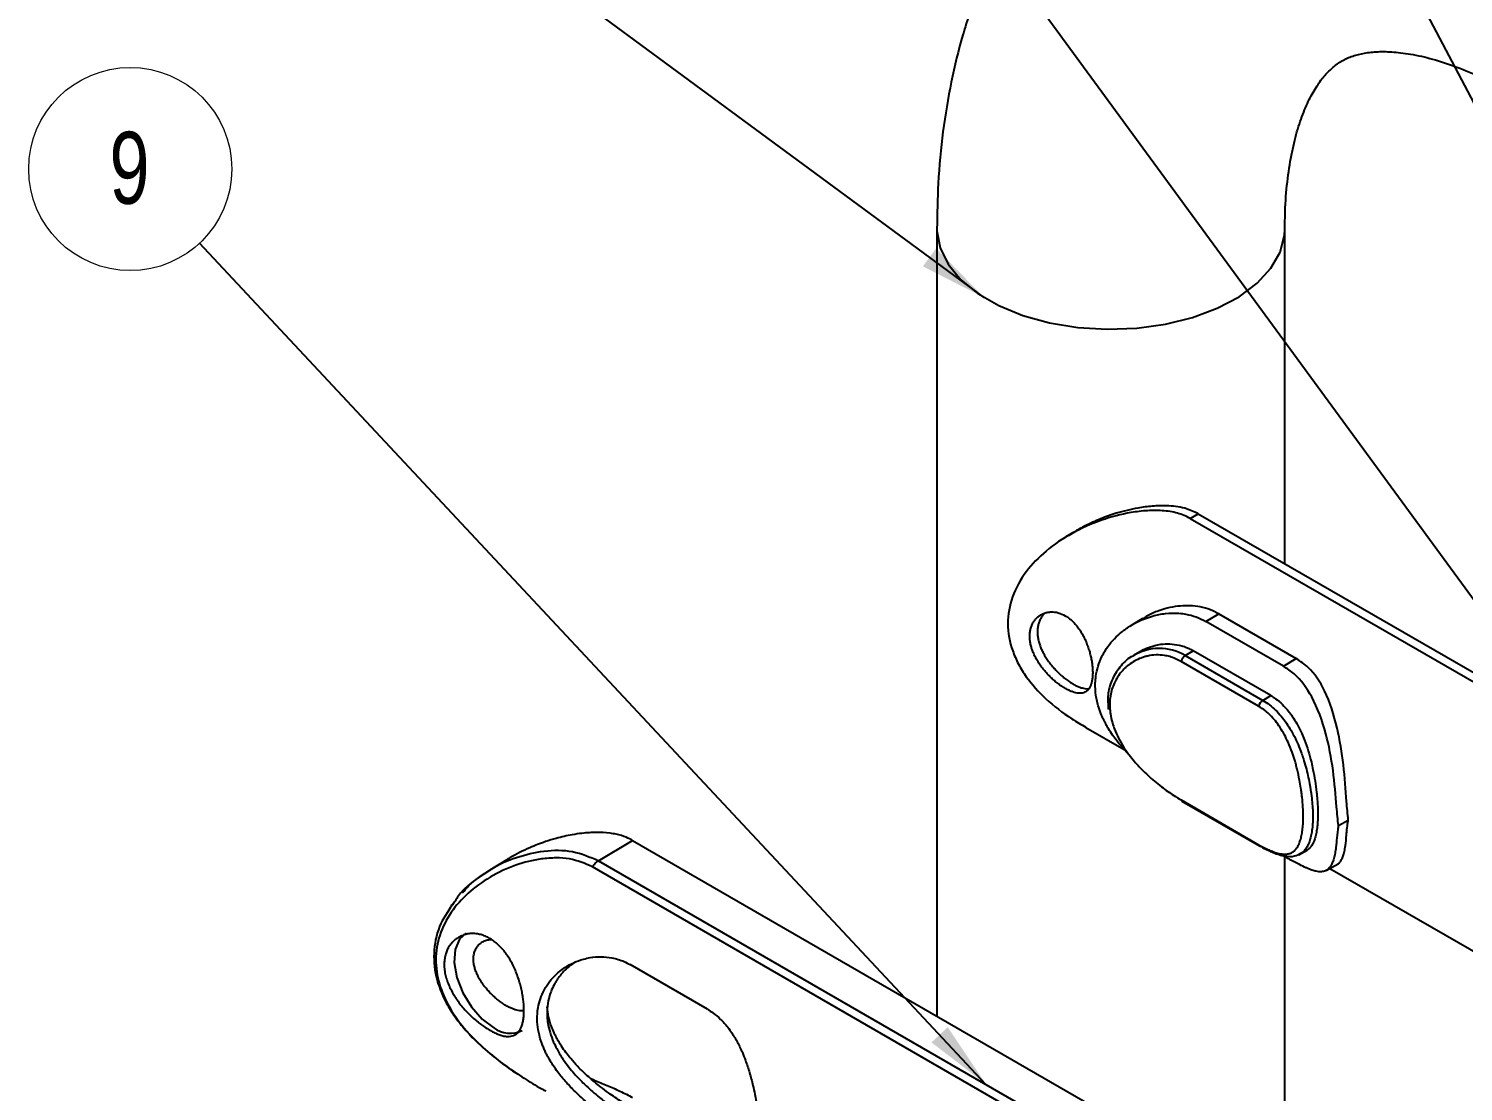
# Model space of a CAD drawing. Header units: millimetres. Extents: x 97 to 346, y 17 to 285.
# Drawn here: x 99.6 to 169.4, y 183.9 to 235.6 of the extents above; entities that cross this region are included whole.
import ezdxf

# ---------------------------------------------------------------- set-up
doc = ezdxf.new("R2010")
doc.units = ezdxf.units.MM
doc.styles.add('SLDTEXTSTYLE0', font='TXT', dxfattribs={"width": 0.75})
doc.dimstyles.new('SLDDIMSTYLE0', dxfattribs={"dimtxt": 0.18, "dimasz": 3.302, "dimexe": 0, "dimexo": 0.0625, "dimgap": 0, "dimtad": 0, "dimtih": 1, "dimtoh": 1, "dimdec": 0, "dimrnd": 1e-09, "dimzin": 0, "dimdsep": 46, "dimtxsty": 'Standard', "dimsah": 1, "dimcen": 0.09, "dimadec": 0, "dimazin": 0, "dimtfac": 3.302, "dimtdec": 0, "dimtofl": 0, "dimtmove": 0, "dimatfit": 3, "dimfxl": 1, "dimfrac": 2, "dimtolj": 1, "dimtzin": 0, "dimarcsym": 0})

# ---------------------------------------------------------------- blocks, each defined once
blk = doc.blocks.new('SW_NOTE_0_2')
at = {"color": 0, "linetype": 'Continuous', "lineweight": 18}
blk.add_circle((-3.376, 3.611), 4.943, dxfattribs=at)
at = {"color": 0, "linetype": 'Continuous', "lineweight": 18, "insert": (-3.411, 5.421), "char_height": 3.5, "attachment_point": 2, "style": 'SLDTEXTSTYLE0'}
blk.add_mtext('9', dxfattribs=at)

msp = doc.modelspace()

# ---------------------------------------------------------------- linework, layer by layer
at = {"color": 7, "linetype": 'Continuous', "lineweight": 25}
for p, q in [((143.83, 225.852), (143.83, 187.537)), ((160.763, 209.552), (160.763, 225.852)), ((156.159, 211.759), (156.543, 211.988)), ((156.159, 211.759), (193.872, 189.988)), ((156.543, 211.988), (194.255, 190.217)), ((150.49, 211.087), (150.108, 210.856)), ((153.81, 206.875), (153.281, 206.554)), ((156.92, 206.742), (157.545, 207.116)), ((160.691, 204.565), (156.92, 206.742)), ((157.545, 207.116), (161.317, 204.939)), ((155.918, 205.08), (156.307, 205.313)), ((160.079, 203.136), (156.307, 205.313)), ((153.698, 205.271), (153.389, 205.084)), ((159.48, 202.625), (155.708, 204.802)), ((155.918, 205.08), (159.689, 202.903)), ((160.691, 204.565), (161.317, 204.939)), ((159.689, 202.903), (160.079, 203.136)), ((151.073, 201.586), (152.942, 200.506)), ((155.708, 198.055), (159.48, 195.878)), ((155.755, 198.005), (159.527, 195.828)), ((163.368, 196.805), (163.848, 197.072)), ((127.36, 195.1), (129.015, 196.089)), ((129.015, 196.089), (166.727, 174.318)), ((161.438, 195.39), (161.84, 195.61)), ((122.974, 195.192), (122.063, 194.64)), ((127.36, 195.1), (165.072, 173.329)), ((160.763, 177.761), (160.763, 195.295)), ((162.775, 194.626), (163.362, 194.949)), ((164.776, 173.029), (127.063, 194.8)), ((162.956, 194.726), (195.539, 175.916)), ((132.665, 187.866), (128.894, 190.043))]:
    msp.add_line(p, q, dxfattribs=at)
at = {"color": 8, "linetype": 'Continuous', "lineweight": 25, "flags": 128}
msp.add_lwpolyline([(143.83, 225.853), (143.831, 225.748), (143.984, 224.923), (144.375, 224.126), (144.994, 223.378), (145.823, 222.701), (146.839, 222.115), (148.011, 221.636), (149.307, 221.279), (150.689, 221.053), (152.116, 220.965), (153.55, 221.018), (154.947, 221.209), (156.268, 221.535), (157.474, 221.984), (158.532, 222.545), (159.41, 223.201), (160.084, 223.933), (160.533, 224.721), (160.746, 225.54), (160.763, 225.842)], dxfattribs=at)
at = {"color": 7, "linetype": 'Continuous', "lineweight": 25, "flags": 128}
msp.add_lwpolyline([(120.911, 191.572), (120.587, 191.278), (120.377, 190.78), (120.334, 190.141), (120.462, 189.419), (120.75, 188.676), (121.172, 187.98), (121.691, 187.391), (122.261, 186.963)], dxfattribs=at)
at = {"color": 8, "linetype": 'Continuous', "lineweight": 25}
msp.add_arc((154.657, 202.98), 2.449, 59.00763, 121.89166, dxfattribs=at)
at = {"color": 7, "linetype": 'Continuous', "lineweight": 25}
for centre, radius, start, end in [((156.205, 204.646), 0.52, 123.46194, 162.57194), ((159.976, 202.469), 0.52, 123.46193, 162.57194), ((155.817, 198.11), 0.122, 206.52805, 239.42993), ((159.589, 195.933), 0.122, 206.52805, 239.42993), ((123.055, 188.034), 1.333, 233.41267, 296.22759)]:
    msp.add_arc(centre, radius, start, end, dxfattribs=at)
for points, knots in [([(180.477, 247.013), (180.056, 247.25), (178.861, 247.923), (176.863, 248.886), (174.486, 249.832), (172.099, 250.567), (169.724, 251.083), (167.381, 251.375), (165.088, 251.443), (162.864, 251.29), (160.724, 250.924), (158.678, 250.352), (156.738, 249.585), (154.91, 248.633), (153.203, 247.504), (151.623, 246.208), (150.176, 244.754), (148.864, 243.148), (147.692, 241.395), (146.664, 239.499), (145.784, 237.464), (145.059, 235.293), (144.493, 232.996), (144.095, 230.581), (143.867, 228.194), (143.842, 226.591), (143.83, 225.852)], [0, 0, 0, 0, 0.025142, 0.071401, 0.11765, 0.163599, 0.209023, 0.253706, 0.297489, 0.340301, 0.382167, 0.423194, 0.463542, 0.50341, 0.54301, 0.582521, 0.622135, 0.662067, 0.702515, 0.743645, 0.78558, 0.828379, 0.872023, 0.916418, 0.961409, 1, 1, 1, 1]), ([(160.763, 225.852), (160.766, 226.129), (160.775, 226.931), (160.869, 228.157), (161.068, 229.464), (161.344, 230.602), (161.676, 231.566), (162.045, 232.357), (162.432, 232.984), (162.826, 233.466), (163.232, 233.835), (163.659, 234.106), (164.155, 234.307), (164.755, 234.438), (165.445, 234.491), (166.27, 234.454), (167.242, 234.303), (168.36, 234.011), (169.577, 233.57), (170.799, 233.02), (171.634, 232.557), (172.011, 232.348)], [0, 0, 0, 0, 0.0266279, 0.0771379, 0.1274077, 0.1776326, 0.2280378, 0.2791187, 0.3316859, 0.3871065, 0.4478896, 0.5193977, 0.5898465, 0.6483011, 0.7016234, 0.7519927, 0.8053292, 0.85691, 0.9077137, 0.9583192, 1, 1, 1, 1]), ([(156.543, 211.988), (156.333, 212.087), (155.993, 212.246), (155.455, 212.343), (154.926, 212.385), (154.307, 212.366), (153.662, 212.278), (153.078, 212.156), (152.468, 211.989), (151.78, 211.747), (151.122, 211.438), (150.687, 211.215), (150.513, 211.098), (150.487, 211.08)], [0, 0, 0, 0, 0.119247, 0.19321, 0.263935, 0.371734, 0.481118, 0.563577, 0.646455, 0.771998, 0.899612, 0.985164, 1, 1, 1, 1]), ([(156.159, 211.759), (155.961, 211.853), (155.656, 211.998), (155.179, 212.096), (154.691, 212.152), (154.049, 212.148), (153.048, 212.025), (151.789, 211.696), (150.38, 211.064), (149.128, 210.224), (148.116, 209.178), (147.446, 207.974), (147.203, 206.636), (147.406, 205.516), (147.783, 204.661), (148.281, 203.86), (149.122, 202.935), (150.144, 202.136), (150.848, 201.727), (151.078, 201.593)], [0, 0, 0, 0, 0.038455, 0.058867, 0.08035, 0.118176, 0.160484, 0.23802, 0.320062, 0.402692, 0.480144, 0.561735, 0.639788, 0.719866, 0.759808, 0.800232, 0.877623, 0.960196, 1, 1, 1, 1]), ([(157.545, 207.116), (157.449, 207.168), (157.204, 207.298), (156.774, 207.436), (156.326, 207.505), (155.871, 207.516), (155.417, 207.475), (154.953, 207.373), (154.479, 207.214), (154.103, 207.054), (153.875, 206.906), (153.81, 206.864)], [0, 0, 0, 0, 0.085008, 0.214958, 0.34798, 0.432988, 0.56207, 0.69297, 0.791512, 0.941004, 1, 1, 1, 1]), ([(150.076, 207.022), (149.962, 207.078), (149.79, 207.162), (149.559, 207.205), (149.387, 207.213), (149.22, 207.196), (149.06, 207.153), (148.91, 207.086), (148.771, 206.995), (148.668, 206.9), (148.595, 206.813), (148.528, 206.721), (148.457, 206.591), (148.394, 206.421), (148.355, 206.238), (148.341, 206.046), (148.35, 205.846), (148.382, 205.642), (148.436, 205.437), (148.512, 205.23), (148.607, 205.024), (148.721, 204.821), (148.852, 204.621), (148.998, 204.426), (149.157, 204.239), (149.326, 204.063), (149.502, 203.899), (149.681, 203.75), (149.86, 203.618), (150.035, 203.505), (150.203, 203.412), (150.365, 203.339), (150.517, 203.286), (150.658, 203.255), (150.79, 203.245), (150.911, 203.258), (151.02, 203.293), (151.101, 203.342), (151.159, 203.393), (151.213, 203.452), (151.272, 203.541), (151.328, 203.671), (151.37, 203.821), (151.397, 203.99), (151.41, 204.176), (151.408, 204.375), (151.393, 204.583), (151.364, 204.8), (151.321, 205.023), (151.265, 205.248), (151.196, 205.475), (151.112, 205.701), (151.014, 205.923), (150.921, 206.102), (150.84, 206.239), (150.755, 206.371), (150.639, 206.53), (150.507, 206.679), (150.356, 206.825), (150.22, 206.935), (150.112, 207), (150.076, 207.022)], [0, 0, 0, 0, 0.0346427, 0.0524334, 0.0696015, 0.0871118, 0.1048662, 0.1223917, 0.1402668, 0.1583961, 0.1672802, 0.1761643, 0.1943028, 0.2127208, 0.2300997, 0.2478519, 0.2658777, 0.2828694, 0.3002067, 0.3177918, 0.3349559, 0.3524563, 0.3701974, 0.387839, 0.4058379, 0.4240983, 0.4418117, 0.459906, 0.4782831, 0.4955081, 0.5131, 0.530959, 0.5479061, 0.5651913, 0.5827176, 0.6000189, 0.6176593, 0.6355439, 0.6444176, 0.6532913, 0.6713992, 0.6897779, 0.70737, 0.725342, 0.7435949, 0.7606984, 0.7781591, 0.795878, 0.8128986, 0.8302556, 0.8478527, 0.8652998, 0.8830924, 0.9011352, 0.9100229, 0.9189106, 0.9370531, 0.9554724, 0.9664633, 0.9887175, 1, 1, 1, 1]), ([(149.096, 207.158), (149.073, 207.138), (149.028, 207.099), (148.972, 207.031), (148.905, 206.938), (148.834, 206.809), (148.771, 206.639), (148.733, 206.456), (148.718, 206.264), (148.727, 206.064), (148.759, 205.86), (148.814, 205.655), (148.889, 205.448), (148.985, 205.242), (149.098, 205.038), (149.229, 204.838), (149.375, 204.644), (149.534, 204.457), (149.703, 204.281), (149.879, 204.117), (150.058, 203.967), (150.237, 203.836), (150.412, 203.723), (150.58, 203.629), (150.742, 203.556), (150.894, 203.504), (151.035, 203.474), (151.145, 203.463), (151.203, 203.47), (151.221, 203.473)], [0, 0, 0, 0, 0.022808, 0.042884, 0.06296, 0.103949, 0.145569, 0.184844, 0.224961, 0.265697, 0.304098, 0.343279, 0.383021, 0.421811, 0.461361, 0.501455, 0.541321, 0.581996, 0.623261, 0.663289, 0.704178, 0.745707, 0.784633, 0.824389, 0.864749, 0.903049, 0.942113, 0.981723, 1, 1, 1, 1]), ([(153.17, 200.27), (153.087, 200.355), (152.883, 200.56), (152.543, 200.975), (152.258, 201.382), (152.056, 201.734), (151.944, 201.952), (151.821, 202.226), (151.675, 202.624), (151.552, 203.153), (151.523, 203.664), (151.565, 204.137), (151.661, 204.57), (151.822, 204.981), (152.035, 205.367), (152.293, 205.726), (152.609, 206.056), (152.978, 206.363), (153.4, 206.638), (153.872, 206.862), (154.392, 207.036), (154.957, 207.147), (155.505, 207.16), (156.003, 207.096), (156.451, 206.982), (156.762, 206.823), (156.92, 206.742)], [0, 0, 0, 0, 0.027143, 0.066096, 0.125546, 0.145698, 0.165851, 0.18651, 0.221322, 0.274534, 0.329126, 0.359547, 0.405881, 0.453107, 0.48366, 0.530069, 0.577187, 0.611373, 0.663272, 0.715951, 0.754433, 0.813071, 0.873023, 0.904109, 0.95151, 1, 1, 1, 1]), ([(153.693, 205.267), (153.708, 205.276), (153.815, 205.344), (154.058, 205.461), (154.389, 205.573), (154.771, 205.645), (155.171, 205.663), (155.554, 205.611), (155.858, 205.522), (156.087, 205.432), (156.234, 205.353), (156.307, 205.313)], [0, 0, 0, 0, 0.020338, 0.141663, 0.299733, 0.407359, 0.571527, 0.739519, 0.825556, 0.912464, 1, 1, 1, 1]), ([(153.362, 205.055), (153.336, 205.043), (153.084, 204.924), (152.711, 204.53), (152.318, 203.9), (152.121, 203.188), (152.155, 202.692), (152.171, 202.458)], [0, 0, 0, 0, 0.029751, 0.284953, 0.536674, 0.780911, 1, 1, 1, 1]), ([(163.848, 197.072), (163.818, 197.373), (163.734, 198.212), (163.651, 199.755), (163.325, 201.645), (162.808, 203.299), (162.081, 204.418), (161.517, 204.802), (161.317, 204.939)], [0, 0, 0, 0, 0.110636, 0.309193, 0.506838, 0.729034, 0.903673, 1, 1, 1, 1]), ([(163.368, 196.805), (163.337, 197.105), (163.252, 197.946), (163.148, 199.488), (162.775, 201.372), (162.189, 203.02), (161.42, 204.082), (160.868, 204.448), (160.691, 204.565)], [0, 0, 0, 0, 0.1115848, 0.3127681, 0.5131401, 0.7350736, 0.9149013, 1, 1, 1, 1]), ([(159.48, 195.878), (159.652, 195.785), (159.903, 195.649), (160.228, 195.52), (160.484, 195.443), (160.691, 195.417), (160.836, 195.421), (160.955, 195.438), (161.101, 195.486), (161.222, 195.572), (161.31, 195.67), (161.381, 195.771), (161.46, 195.922), (161.534, 196.138), (161.591, 196.387), (161.631, 196.664), (161.653, 196.956), (161.661, 197.299), (161.648, 197.7), (161.614, 198.095), (161.576, 198.408), (161.536, 198.685), (161.472, 199.066), (161.389, 199.449), (161.306, 199.771), (161.227, 200.049), (161.106, 200.419), (160.939, 200.835), (160.742, 201.234), (160.536, 201.582), (160.307, 201.901), (160.065, 202.173), (159.794, 202.423), (159.593, 202.552), (159.48, 202.625)], [0, 0, 0, 0, 0.058168, 0.084419, 0.124506, 0.165475, 0.183258, 0.201042, 0.232759, 0.274158, 0.290851, 0.307543, 0.341493, 0.375851, 0.408001, 0.440698, 0.473813, 0.500497, 0.541249, 0.582932, 0.600842, 0.618751, 0.650694, 0.692363, 0.710113, 0.727862, 0.759505, 0.800808, 0.833523, 0.866818, 0.900551, 0.933031, 0.962045, 1, 1, 1, 1]), ([(160.079, 203.136), (160.156, 203.087), (160.353, 202.966), (160.647, 202.714), (160.892, 202.442), (161.066, 202.211), (161.22, 201.986), (161.399, 201.683), (161.578, 201.318), (161.749, 200.905), (161.909, 200.441), (162.039, 199.96), (162.148, 199.471), (162.237, 198.978), (162.301, 198.497), (162.345, 198.036), (162.37, 197.599), (162.37, 197.177), (162.347, 196.824), (162.31, 196.534), (162.265, 196.319), (162.221, 196.165), (162.171, 196.022), (162.097, 195.865), (161.994, 195.73), (161.907, 195.644), (161.848, 195.621), (161.831, 195.614)], [0, 0, 0, 0, 0.032154, 0.081209, 0.131298, 0.152741, 0.174184, 0.217817, 0.261968, 0.297115, 0.350593, 0.405085, 0.440788, 0.495164, 0.550652, 0.58537, 0.638389, 0.692723, 0.734108, 0.776319, 0.819091, 0.840573, 0.862054, 0.905741, 0.949947, 0.985332, 1, 1, 1, 1]), ([(152.262, 202.347), (152.265, 202.313), (152.28, 202.134), (152.35, 201.852), (152.481, 201.455), (152.663, 201.053), (152.873, 200.694), (153.055, 200.426), (153.221, 200.199), (153.462, 199.901), (153.77, 199.567), (154.102, 199.247), (154.422, 198.965), (154.748, 198.702), (155.061, 198.471), (155.383, 198.25), (155.591, 198.126), (155.708, 198.055)], [0, 0, 0, 0, 0.02017, 0.10672, 0.164925, 0.253675, 0.344279, 0.382042, 0.419804, 0.487071, 0.574812, 0.644647, 0.715727, 0.787749, 0.857068, 0.918996, 1, 1, 1, 1]), ([(163.314, 194.924), (163.324, 194.929), (163.351, 194.943), (163.392, 194.976), (163.439, 195.023), (163.484, 195.082), (163.527, 195.153), (163.579, 195.264), (163.625, 195.399), (163.664, 195.559), (163.69, 195.692), (163.729, 195.936), (163.753, 196.22), (163.778, 196.586), (163.807, 196.825), (163.837, 197.01), (163.848, 197.072)], [0, 0, 0, 0, 0.027836, 0.079827, 0.132554, 0.189829, 0.247105, 0.304381, 0.421996, 0.481262, 0.540529, 0.601313, 0.780404, 0.835189, 0.944981, 1, 1, 1, 1]), ([(129.015, 196.089), (128.914, 196.141), (128.67, 196.269), (128.294, 196.376), (127.805, 196.461), (127.245, 196.49), (126.626, 196.448), (125.972, 196.349), (125.378, 196.215), (124.687, 196.005), (123.924, 195.705), (123.32, 195.412), (122.993, 195.201), (122.966, 195.184)], [0, 0, 0, 0, 0.059167, 0.144064, 0.19346, 0.300014, 0.408378, 0.481365, 0.605165, 0.68839, 0.814558, 0.985091, 1, 1, 1, 1]), ([(163.368, 196.805), (163.358, 196.743), (163.317, 196.497), (163.285, 196.165), (163.261, 195.855), (163.238, 195.673), (163.217, 195.527), (163.182, 195.344), (163.14, 195.181), (163.091, 195.039), (163.049, 194.942), (162.979, 194.81), (162.881, 194.692), (162.729, 194.593), (162.546, 194.55), (162.32, 194.572), (162.12, 194.629), (161.971, 194.683), (161.851, 194.731), (161.663, 194.814), (161.425, 194.931), (161.126, 195.091), (160.891, 195.221), (160.742, 195.307), (160.691, 195.336)], [0, 0, 0, 0, 0.0277699, 0.1112622, 0.1536865, 0.1818076, 0.2100004, 0.2380488, 0.2961047, 0.3254168, 0.3545918, 0.3845017, 0.4627349, 0.5159513, 0.5965236, 0.6773735, 0.7325064, 0.7603006, 0.7879862, 0.816308, 0.8837614, 0.9298586, 0.9762666, 1, 1, 1, 1]), ([(159.527, 195.828), (159.553, 195.813), (159.785, 195.678), (160.22, 195.468), (160.748, 195.313), (161.199, 195.287), (161.436, 195.411), (161.534, 195.462)], [0, 0, 0, 0, 0.031714, 0.292748, 0.566994, 0.821002, 1, 1, 1, 1]), ([(127.063, 194.8), (126.7, 194.957), (126.141, 195.199), (125.274, 195.248), (124.39, 195.184), (123.283, 194.907), (122.064, 194.332), (120.988, 193.558), (120.137, 192.6), (119.578, 191.503), (119.384, 190.304), (119.558, 189.097), (120.077, 187.914), (120.925, 186.767), (121.909, 185.829), (122.874, 185.084), (123.717, 184.52), (124.366, 184.12), (124.722, 183.92), (124.799, 183.878)], [0, 0, 0, 0, 0.066438, 0.102112, 0.140259, 0.208665, 0.282061, 0.35421, 0.423389, 0.494847, 0.563362, 0.630084, 0.697834, 0.768957, 0.845487, 0.894982, 0.942183, 0.98761, 1, 1, 1, 1]), ([(122.045, 194.629), (121.454, 194.243), (120.77, 193.796), (120.388, 193.159), (120.337, 193.074)], [0, 0, 0, 0, 0.865366, 1, 1, 1, 1]), ([(120.743, 193.535), (120.841, 193.655), (121.201, 194.094), (121.702, 194.407), (122.066, 194.634)], [0, 0, 0, 0, 0.2724473, 1, 1, 1, 1]), ([(120.337, 193.074), (120.098, 192.739), (119.592, 192.031), (119.296, 190.779), (119.392, 189.466), (119.794, 188.426), (120.255, 187.651), (120.709, 187.044), (121.337, 186.353), (122.22, 185.571), (122.974, 184.997), (123.44, 184.712), (123.494, 184.678)], [0, 0, 0, 0, 0.125596, 0.266342, 0.402681, 0.535038, 0.599448, 0.665857, 0.750894, 0.857115, 0.983255, 1, 1, 1, 1]), ([(120.066, 192.642), (120.102, 192.734), (120.163, 192.885), (120.279, 193.006), (120.324, 193.053)], [0, 0, 0, 0, 0.6060576, 1, 1, 1, 1]), ([(123.692, 188.364), (123.709, 188.187), (123.736, 187.921), (123.727, 187.607), (123.706, 187.388), (123.668, 187.192), (123.613, 187.019), (123.542, 186.871), (123.454, 186.75), (123.349, 186.655), (123.226, 186.588), (123.085, 186.549), (122.953, 186.543), (122.839, 186.552), (122.721, 186.571), (122.562, 186.614), (122.36, 186.693), (122.149, 186.797), (121.933, 186.924), (121.713, 187.072), (121.493, 187.24), (121.276, 187.424), (121.062, 187.625), (120.854, 187.843), (120.657, 188.075), (120.503, 188.279), (120.389, 188.448), (120.281, 188.62), (120.158, 188.843), (120.036, 189.113), (119.943, 189.383), (119.88, 189.651), (119.848, 189.911), (119.847, 190.16), (119.876, 190.394), (119.933, 190.613), (120.019, 190.815), (120.129, 190.996), (120.263, 191.157), (120.421, 191.295), (120.599, 191.407), (120.763, 191.476), (120.9, 191.516), (121.042, 191.545), (121.229, 191.56), (121.456, 191.543), (121.684, 191.491), (121.91, 191.406), (122.128, 191.287), (122.336, 191.139), (122.532, 190.965), (122.716, 190.765), (122.886, 190.543), (123.043, 190.301), (123.186, 190.041), (123.314, 189.764), (123.426, 189.474), (123.519, 189.186), (123.594, 188.904), (123.652, 188.631), (123.678, 188.453), (123.692, 188.364)], [0, 0, 0, 0, 0.034009, 0.051466, 0.068324, 0.085526, 0.102973, 0.119992, 0.137341, 0.154925, 0.172534, 0.190495, 0.208714, 0.217603, 0.226492, 0.244647, 0.263087, 0.280326, 0.297935, 0.315814, 0.3327, 0.349923, 0.367384, 0.384652, 0.402255, 0.4201, 0.428991, 0.437882, 0.456025, 0.474441, 0.492036, 0.510015, 0.528279, 0.545266, 0.56261, 0.580213, 0.597062, 0.614243, 0.631659, 0.649006, 0.666692, 0.684622, 0.693525, 0.702427, 0.720599, 0.739046, 0.756567, 0.77447, 0.792656, 0.809613, 0.826919, 0.844476, 0.861501, 0.878857, 0.896448, 0.914048, 0.932, 0.950209, 0.966537, 0.98316, 1, 1, 1, 1]), ([(121.811, 188.982), (121.782, 189.02), (121.695, 189.136), (121.59, 189.299), (121.488, 189.486), (121.41, 189.655), (121.341, 189.848), (121.299, 190.018), (121.273, 190.193), (121.267, 190.355), (121.284, 190.505), (121.318, 190.655), (121.367, 190.778), (121.433, 190.889), (121.511, 190.991), (121.604, 191.078), (121.712, 191.149), (121.833, 191.21), (121.969, 191.248), (122.088, 191.267), (122.137, 191.266), (122.149, 191.266)], [0, 0, 0, 0, 0.039528, 0.1196128, 0.1602643, 0.2190916, 0.2793761, 0.3407969, 0.380375, 0.447444, 0.5022812, 0.5396505, 0.6155905, 0.6542246, 0.6931035, 0.7719812, 0.8120291, 0.8548601, 0.9417435, 0.9858558, 1, 1, 1, 1]), ([(128.894, 181.855), (128.803, 181.909), (128.573, 182.044), (128.179, 182.296), (127.775, 182.573), (127.368, 182.872), (126.965, 183.188), (126.564, 183.533), (126.165, 183.908), (125.775, 184.315), (125.417, 184.749), (125.093, 185.208), (124.881, 185.57), (124.733, 185.88), (124.651, 186.07), (124.561, 186.311), (124.456, 186.665), (124.374, 187.132), (124.368, 187.582), (124.42, 188.001), (124.52, 188.389), (124.678, 188.754), (124.881, 189.095), (125.128, 189.408), (125.425, 189.687), (125.765, 189.937), (126.148, 190.149), (126.567, 190.302), (127.013, 190.401), (127.481, 190.439), (127.938, 190.396), (128.315, 190.302), (128.61, 190.195), (128.799, 190.094), (128.894, 190.043)], [0, 0, 0, 0, 0.023772, 0.060036, 0.097071, 0.120843, 0.156966, 0.193662, 0.219764, 0.25944, 0.2998, 0.327363, 0.369392, 0.383624, 0.397857, 0.412414, 0.437969, 0.476974, 0.516898, 0.540249, 0.575796, 0.612005, 0.635805, 0.671977, 0.70873, 0.734719, 0.774224, 0.814412, 0.841878, 0.88374, 0.926531, 0.950736, 0.975252, 1, 1, 1, 1]), ([(126.217, 190.161), (126.113, 190.09), (125.912, 189.954), (125.611, 189.663), (125.39, 189.39), (125.203, 189.088), (125.075, 188.83), (124.944, 188.461), (124.857, 188.025), (124.846, 187.581), (124.895, 187.146), (124.991, 186.728), (125.145, 186.311), (125.353, 185.881), (125.598, 185.475), (125.892, 185.074), (126.216, 184.688), (126.597, 184.288), (127.017, 183.901), (127.468, 183.524), (127.825, 183.25), (128.189, 182.987), (128.482, 182.784), (128.82, 182.563), (129.139, 182.363), (129.342, 182.244), (129.444, 182.184)], [0, 0, 0, 0, 0.04103, 0.078798, 0.136392, 0.155898, 0.195354, 0.230151, 0.283283, 0.337704, 0.369076, 0.416837, 0.46549, 0.497407, 0.551352, 0.595169, 0.630312, 0.683707, 0.737983, 0.775895, 0.833691, 0.85326, 0.892837, 0.928066, 0.963831, 1, 1, 1, 1]), ([(123.729, 187.808), (123.718, 187.805), (123.68, 187.797), (123.588, 187.792), (123.458, 187.803), (123.304, 187.84), (123.149, 187.896), (122.984, 187.973), (122.84, 188.055), (122.722, 188.13), (122.604, 188.211), (122.452, 188.325), (122.278, 188.475), (122.112, 188.635), (121.956, 188.801), (121.859, 188.922), (121.811, 188.982)], [0, 0, 0, 0, 0.023169, 0.080294, 0.17674, 0.255179, 0.337088, 0.420594, 0.50525, 0.54736, 0.589471, 0.675391, 0.762582, 0.840388, 0.919649, 1, 1, 1, 1]), ([(130.411, 182.185), (130.365, 182.212), (130.181, 182.318), (129.885, 182.492), (129.495, 182.724), (129.046, 182.999), (128.481, 183.358), (127.923, 183.743), (127.383, 184.148), (126.87, 184.572), (126.389, 185.032), (125.941, 185.531), (125.641, 185.934), (125.424, 186.284), (125.304, 186.501), (125.182, 186.75), (125.045, 187.084), (124.915, 187.508), (124.876, 187.829), (124.856, 187.99)], [0, 0, 0, 0, 0.021548, 0.086727, 0.130793, 0.186264, 0.271246, 0.358261, 0.413732, 0.498008, 0.583676, 0.643131, 0.733854, 0.7646, 0.795346, 0.826847, 0.869459, 0.934178, 1, 1, 1, 1]), ([(132.665, 187.866), (132.754, 187.811), (132.978, 187.672), (133.311, 187.385), (133.612, 187.048), (133.883, 186.671), (134.125, 186.263), (134.341, 185.811), (134.538, 185.319), (134.714, 184.788), (134.86, 184.232), (134.985, 183.657), (135.061, 183.218), (135.113, 182.852), (135.141, 182.631), (135.171, 182.355), (135.206, 181.96), (135.233, 181.461), (135.235, 181.01), (135.218, 180.611), (135.185, 180.261), (135.132, 179.957), (135.061, 179.693), (134.972, 179.47), (134.857, 179.296), (134.717, 179.162), (134.547, 179.073), (134.34, 179.042), (134.097, 179.06), (133.813, 179.129), (133.494, 179.252), (133.196, 179.391), (132.941, 179.522), (132.758, 179.626), (132.665, 179.678)], [0, 0, 0, 0, 0.023772, 0.060036, 0.097071, 0.120843, 0.156966, 0.193662, 0.219764, 0.25944, 0.2998, 0.327363, 0.369392, 0.383624, 0.397857, 0.412414, 0.437969, 0.476974, 0.516898, 0.540249, 0.575796, 0.612005, 0.635805, 0.671977, 0.70873, 0.734719, 0.774224, 0.814412, 0.841878, 0.88374, 0.926531, 0.950736, 0.975252, 1, 1, 1, 1]), ([(126.979, 184.493), (127.033, 184.471), (127.303, 184.359), (127.789, 184.162), (128.318, 183.929), (128.726, 183.73), (128.918, 183.623), (129.015, 183.569)], [0, 0, 0, 0, 0.0737151, 0.368862, 0.6688061, 0.833058, 1, 1, 1, 1])]:
    msp.add_open_spline(points, degree=3, knots=knots, dxfattribs=at)
at = {"color": 8, "linetype": 'Continuous', "lineweight": 25}
for points, knots in [([(155.708, 204.802), (155.528, 204.89), (155.263, 205.02), (154.852, 205.103), (154.491, 205.124), (154.166, 205.083), (153.926, 205.021), (153.711, 204.948), (153.451, 204.827), (153.214, 204.671), (153.043, 204.529), (152.887, 204.382), (152.709, 204.176), (152.532, 203.901), (152.395, 203.602), (152.298, 203.284), (152.251, 203), (152.237, 202.763), (152.236, 202.565), (152.253, 202.424), (152.262, 202.347)], [0, 0, 0, 0, 0.108615, 0.159052, 0.236179, 0.315154, 0.348082, 0.38101, 0.448142, 0.516183, 0.547422, 0.578661, 0.642193, 0.706515, 0.768009, 0.830638, 0.894092, 0.926752, 0.959412, 1, 1, 1, 1]), ([(159.689, 202.903), (159.689, 202.903), (159.8, 202.839), (160.119, 202.625), (160.505, 202.247), (160.841, 201.801), (161.071, 201.436), (161.274, 201.052), (161.44, 200.68), (161.566, 200.352), (161.679, 200.018), (161.785, 199.655), (161.884, 199.251), (161.982, 198.774), (162.055, 198.304), (162.101, 197.852), (162.127, 197.42), (162.126, 197.014), (162.095, 196.639), (162.048, 196.348), (161.993, 196.132), (161.939, 195.976), (161.878, 195.83), (161.787, 195.672), (161.668, 195.531), (161.574, 195.472), (161.534, 195.446)], [0, 0, 0, 0, 0.000004, 0.045739, 0.134934, 0.178995, 0.223765, 0.269016, 0.310513, 0.344989, 0.37228, 0.413645, 0.455044, 0.494035, 0.557867, 0.599035, 0.637904, 0.701718, 0.744055, 0.787118, 0.830661, 0.85276, 0.874858, 0.919734, 0.965093, 1, 1, 1, 1]), ([(122.066, 194.634), (122.086, 194.648), (122.467, 194.931), (123.368, 195.286), (124.708, 195.623), (126.121, 195.631), (126.946, 195.278), (127.36, 195.1)], [0, 0, 0, 0, 0.012863, 0.255423, 0.500386, 0.748927, 1, 1, 1, 1])]:
    msp.add_open_spline(points, degree=3, knots=knots, dxfattribs=at)
at = {"color": 7, "linetype": 'Continuous', "lineweight": 25}
msp.add_open_spline([(127.063, 194.8), (127.108, 194.862), (127.197, 194.986), (127.306, 195.062), (127.36, 195.1)], degree=3, dxfattribs=at)

# ---------------------------------------------------------------- block references
at = {"color": 7, "linetype": 'Continuous', "lineweight": 18}
msp.add_blockref('SW_NOTE_0_2', (107.943, 225.152), dxfattribs=at)

# ---------------------------------------------------------------- leaders
for points in [[(183.147, 206.845), (153.682, 263.047)], [(175.015, 200.874), (138.646, 250.549)], [(146.126, 222.505), (124.126, 238.718)], [(146.216, 184.215), (107.943, 225.152)]]:
    msp.add_leader(points, dimstyle='SLDDIMSTYLE0', dxfattribs=at)

doc.saveas('drawing.dxf')
